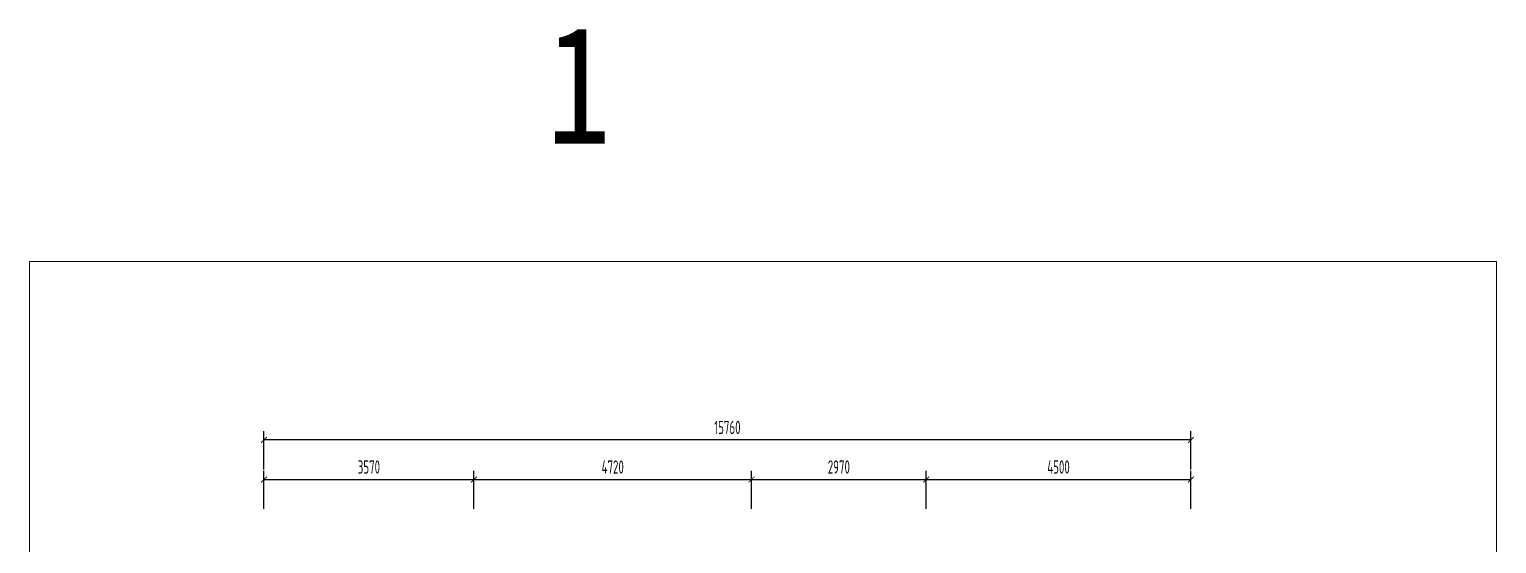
# Model space of a CAD drawing. Header units: millimetres. Extents: x 21217 to 46165, y -231 to 25473.
# Drawn here: x 21217 to 46165, y 16722 to 25473 of the extents above; entities that cross this region are included whole.
import ezdxf

# ---------------------------------------------------------------- set-up
doc = ezdxf.new("R2010")
doc.units = ezdxf.units.MM
doc.layers.get('Defpoints').update_dxf_attribs({"color": 250})
doc.styles.add('CCD_DIM', font='ARCHS.SHX', dxfattribs={"width": 0.7})
doc.styles.add('仿宋', font='', dxfattribs={"width": 0.8})
doc.styles.get('仿宋').set_extended_font_data('FangSong_GB2312')
doc.dimstyles.new('海龍1：100', dxfattribs={"dimscale": 100, "dimtxt": 2.25, "dimasz": 1, "dimexe": 1.5, "dimexo": 1, "dimgap": 1, "dimtad": 1, "dimdec": 0, "dimdsep": 46, "dimtxsty": 'CCD_DIM', "dimblk": 'ARCHTICK', "dimcen": 1, "dimclrd": 66, "dimclre": 66, "dimclrt": 41, "dimadec": 0, "dimazin": 2, "dimtfac": 1, "dimtdec": 4, "dimtix": 1, "dimtmove": 2, "dimatfit": 3, "dimldrblk": 'hl_arrow3', "dimfxl": 5, "dimfxlon": 1, "dimtolj": 1, "dimarcsym": 0})

# ---------------------------------------------------------------- blocks, each defined once
blk = doc.blocks.new('_ArchTick')
at = {"color": 2, "linetype": 'ByBlock', "const_width": 0.15}
blk.add_lwpolyline([(-0.5, -0.5), (0.5, 0.5)], dxfattribs=at)
blk = doc.blocks.new('*D17')
at = {"color": 66, "lineweight": -2, "transparency": 16777216}
for p, q in [((25206, 17313), (25206, 17963)), ((28776, 17313), (28776, 17963)), ((25206, 17813), (28776, 17813))]:
    blk.add_line(p, q, dxfattribs=at)
at = {"layer": 'Defpoints', "color": 0, "lineweight": 15, "transparency": 16777216}
for p in [(28776, 17813), (25206, 16914), (28776, 16914)]:
    blk.add_point(p, dxfattribs=at)
at = {"color": 66, "lineweight": -2, "transparency": 16777216, "xscale": 100, "yscale": 100, "zscale": 100, "rotation": 180}
blk.add_blockref('_ArchTick', (25206, 17813), dxfattribs=at)
at = {"color": 66, "lineweight": -2, "transparency": 16777216, "xscale": 100, "yscale": 100, "zscale": 100}
blk.add_blockref('_ArchTick', (28776, 17813), dxfattribs=at)
at = {"color": 41, "transparency": 16777216, "insert": (26991, 18026), "char_height": 225, "attachment_point": 5, "style": 'CCD_DIM'}
blk.add_mtext('\\A1;3570', dxfattribs=at)
blk = doc.blocks.new('hl_arrow3')
at = {"color": 2}
blk.add_line((0, 0), (-1, 0), dxfattribs=at)
at = {"color": 2, "const_width": 0.1}
blk.add_lwpolyline([(-0.75, -1.3), (0, 0), (-0.75, 1.3)], dxfattribs=at)
blk = doc.blocks.new('*D18')
at = {"color": 66, "lineweight": -2, "transparency": 16777216}
for p, q in [((28776, 17313), (28776, 17963)), ((33496, 17313), (33496, 17963)), ((28776, 17813), (33496, 17813))]:
    blk.add_line(p, q, dxfattribs=at)
at = {"layer": 'Defpoints', "color": 0, "lineweight": 15, "transparency": 16777216}
for p in [(33496, 17813), (28776, 16914), (33496, 16914)]:
    blk.add_point(p, dxfattribs=at)
at = {"color": 66, "lineweight": -2, "transparency": 16777216, "xscale": 100, "yscale": 100, "zscale": 100, "rotation": 180}
blk.add_blockref('_ArchTick', (28776, 17813), dxfattribs=at)
at = {"color": 66, "lineweight": -2, "transparency": 16777216, "xscale": 100, "yscale": 100, "zscale": 100}
blk.add_blockref('_ArchTick', (33496, 17813), dxfattribs=at)
at = {"color": 41, "transparency": 16777216, "insert": (31136, 18026), "char_height": 225, "attachment_point": 5, "style": 'CCD_DIM'}
blk.add_mtext('\\A1;4720', dxfattribs=at)
blk = doc.blocks.new('*D19')
at = {"color": 66, "lineweight": -2, "transparency": 16777216}
for p, q in [((33496, 17313), (33496, 17963)), ((36466, 17313), (36466, 17963)), ((33496, 17813), (36466, 17813))]:
    blk.add_line(p, q, dxfattribs=at)
at = {"layer": 'Defpoints', "color": 0, "lineweight": 15, "transparency": 16777216}
for p in [(36466, 17813), (33496, 16914), (36466, 16914)]:
    blk.add_point(p, dxfattribs=at)
at = {"color": 66, "lineweight": -2, "transparency": 16777216, "xscale": 100, "yscale": 100, "zscale": 100, "rotation": 180}
blk.add_blockref('_ArchTick', (33496, 17813), dxfattribs=at)
at = {"color": 66, "lineweight": -2, "transparency": 16777216, "xscale": 100, "yscale": 100, "zscale": 100}
blk.add_blockref('_ArchTick', (36466, 17813), dxfattribs=at)
at = {"color": 41, "transparency": 16777216, "insert": (34981, 18026), "char_height": 225, "attachment_point": 5, "style": 'CCD_DIM'}
blk.add_mtext('\\A1;2970', dxfattribs=at)
blk = doc.blocks.new('*D20')
at = {"color": 66, "lineweight": -2, "transparency": 16777216}
for p, q in [((36466, 17313), (36466, 17963)), ((40966, 17313), (40966, 17963)), ((36466, 17813), (40966, 17813))]:
    blk.add_line(p, q, dxfattribs=at)
at = {"layer": 'Defpoints', "color": 0, "lineweight": 15, "transparency": 16777216}
for p in [(40966, 17813), (36466, 16914), (40966, 16914)]:
    blk.add_point(p, dxfattribs=at)
at = {"color": 66, "lineweight": -2, "transparency": 16777216, "xscale": 100, "yscale": 100, "zscale": 100, "rotation": 180}
blk.add_blockref('_ArchTick', (36466, 17813), dxfattribs=at)
at = {"color": 66, "lineweight": -2, "transparency": 16777216, "xscale": 100, "yscale": 100, "zscale": 100}
blk.add_blockref('_ArchTick', (40966, 17813), dxfattribs=at)
at = {"color": 41, "transparency": 16777216, "insert": (38716, 18026), "char_height": 225, "attachment_point": 5, "style": 'CCD_DIM'}
blk.add_mtext('\\A1;4500', dxfattribs=at)
blk = doc.blocks.new('*D21')
at = {"color": 66, "lineweight": -2, "transparency": 16777216}
for p, q in [((25206, 17986), (25206, 18636)), ((40966, 18486), (25206, 18486)), ((40966, 17986), (40966, 18636))]:
    blk.add_line(p, q, dxfattribs=at)
at = {"layer": 'Defpoints', "color": 0, "lineweight": 15, "transparency": 16777216}
for p in [(25206, 18486), (25206, 17587), (40966, 17587)]:
    blk.add_point(p, dxfattribs=at)
at = {"color": 66, "lineweight": -2, "transparency": 16777216, "xscale": 100, "yscale": 100, "zscale": 100, "rotation": 180}
blk.add_blockref('_ArchTick', (25206, 18486), dxfattribs=at)
at = {"color": 66, "lineweight": -2, "transparency": 16777216, "xscale": 100, "yscale": 100, "zscale": 100}
blk.add_blockref('_ArchTick', (40966, 18486), dxfattribs=at)
at = {"color": 41, "transparency": 16777216, "insert": (33086, 18699), "char_height": 225, "attachment_point": 5, "style": 'CCD_DIM'}
blk.add_mtext('\\A1;15760', dxfattribs=at)

msp = doc.modelspace()

# ---------------------------------------------------------------- linework, layer by layer
at = {"color": 1, "lineweight": 15}
msp.add_lwpolyline([(21217.3, 21522.3), (46165.3, 21522.3), (46165.3, -231.4), (21217.3, -231.4)], close=True, dxfattribs=at)

# ---------------------------------------------------------------- texts
at = {"color": 50, "insert": (30013.1, 25530.2), "char_height": 2000, "width": 10161.447, "attachment_point": 1, "style": '仿宋'}
msp.add_mtext('{\\fSimSun|b0|i0|c0|p2;1}', dxfattribs=at)

# ---------------------------------------------------------------- dimensions: what is measured, and where the dimension line sits
for base, p1, p2, picture, middle in [((25206.5, 18486.4), (40966.5, 17587), (25206.5, 17587), '*D21', (33086.5, 18698.9)), ((28776.5, 17813.3), (25206.5, 16914), (28776.5, 16914), '*D17', (26991.5, 18025.8)), ((33496.5, 17813.3), (28776.5, 16914), (33496.5, 16914), '*D18', (31136.5, 18025.8)), ((36466.5, 17813.3), (33496.5, 16914), (36466.5, 16914), '*D19', (34981.5, 18025.8)), ((40966.5, 17813.3), (36466.5, 16914), (40966.5, 16914), '*D20', (38716.5, 18025.8))]:
    dim = msp.add_linear_dim(base=base, p1=p1, p2=p2, dimstyle='海龍1：100')
    dim.commit()
    dim.dimension.update_dxf_attribs({"geometry": picture, "text_midpoint": middle})

doc.saveas('drawing.dxf')
